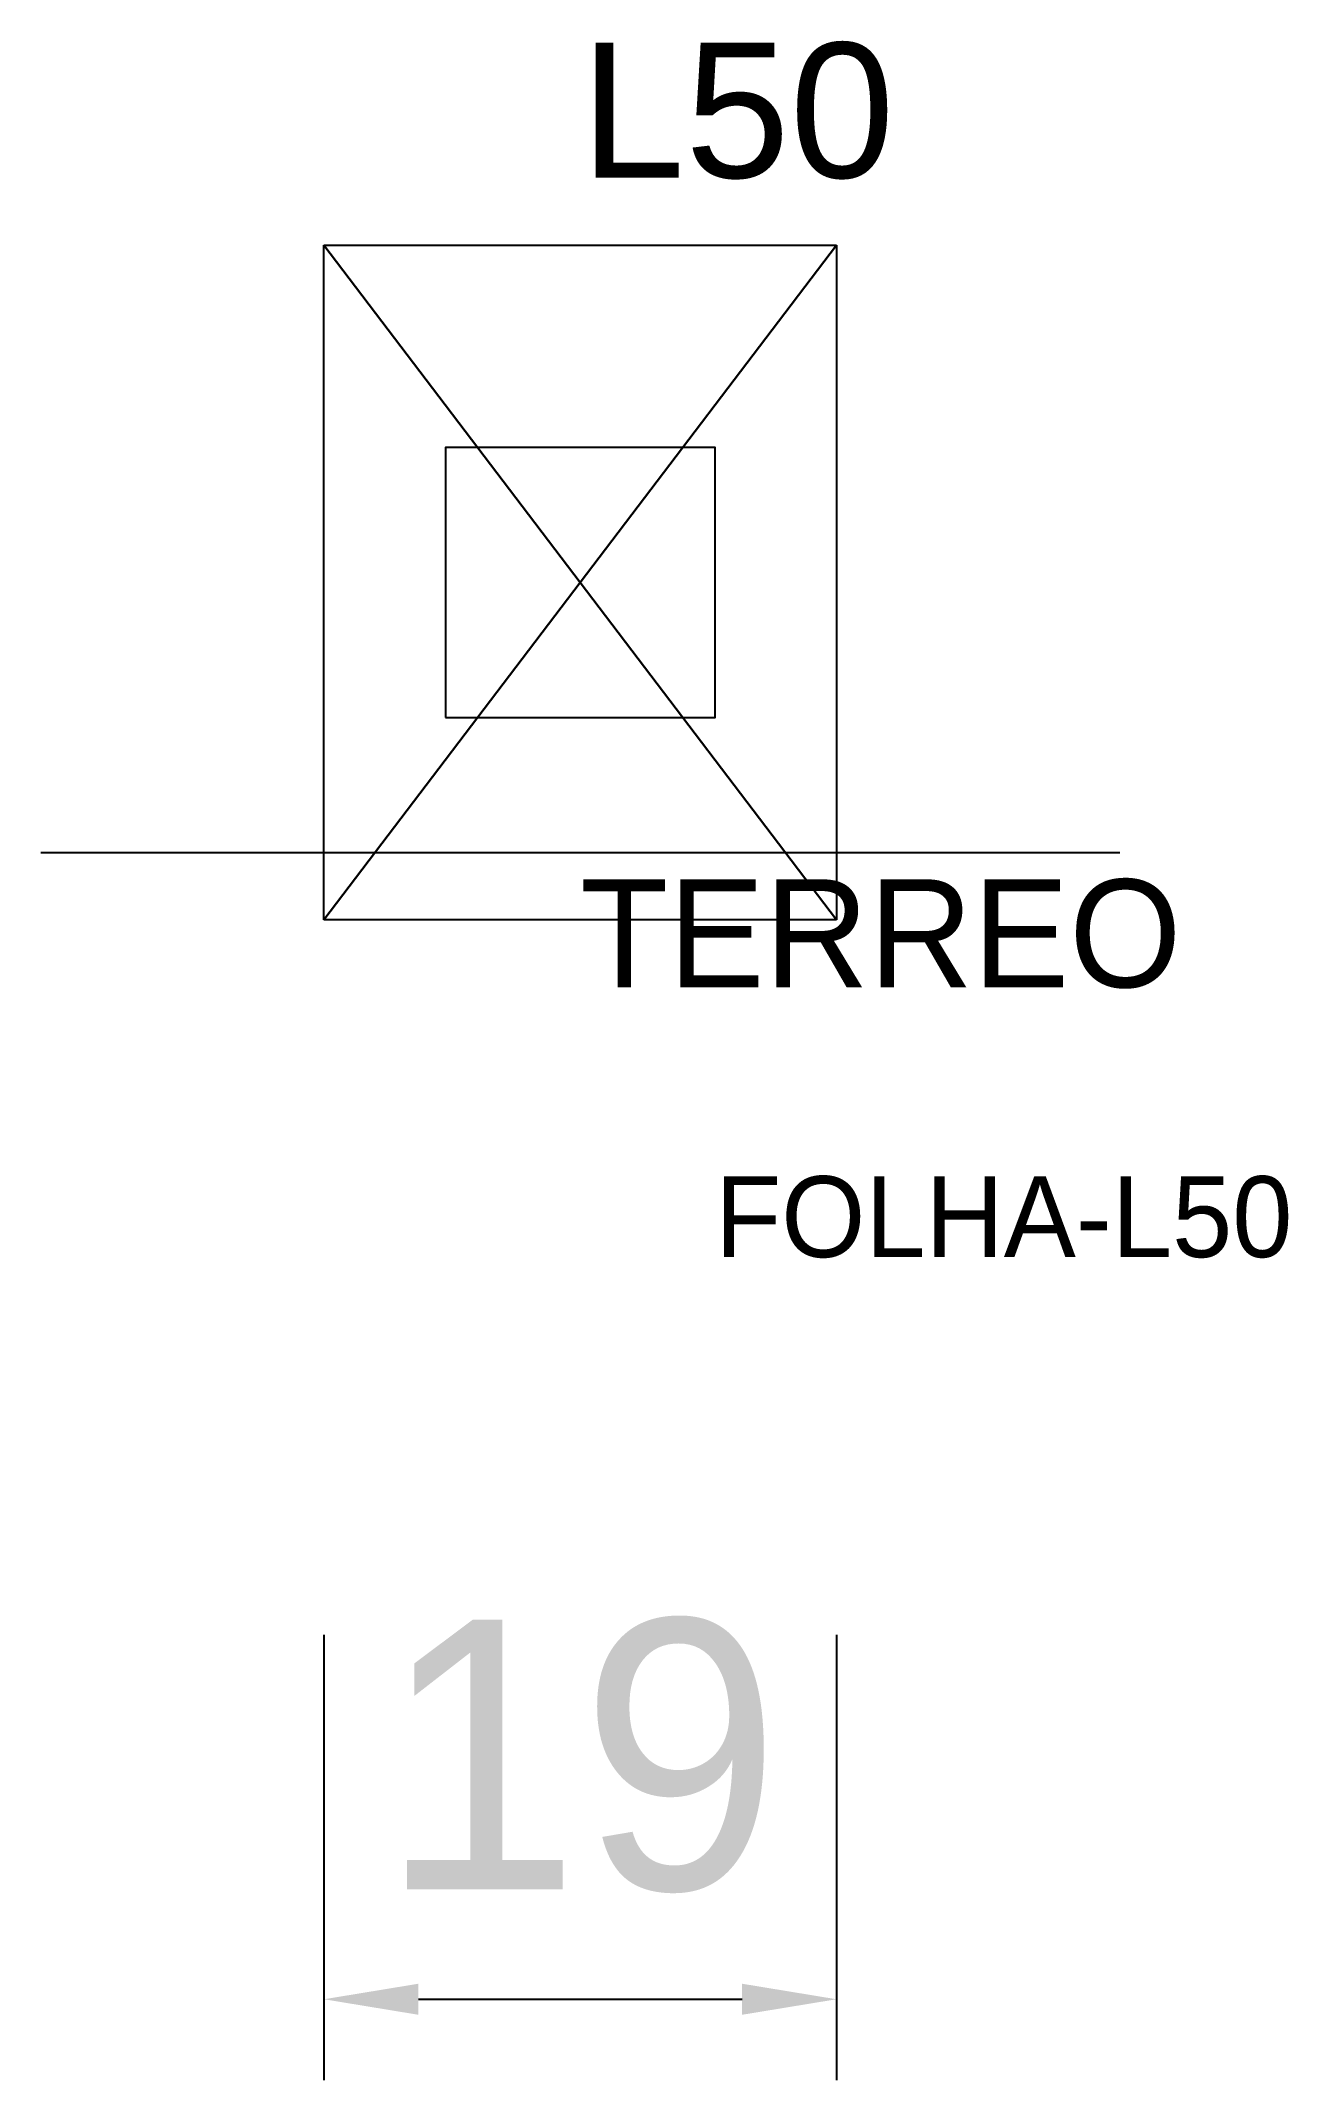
# Model space of a CAD drawing. Header units: metres. Extents: x 211.7 to 257.9, y 133.5 to 209.1.
import ezdxf

# ---------------------------------------------------------------- set-up
doc = ezdxf.new("R2010")
doc.units = ezdxf.units.M
for name, color, linetype in [('COTA', 241, 'CONTINUOUS'), ('FOLHA', 255, 'CONTINUOUS'), ('Hachura', 251, 'CONTINUOUS'), ('NOMENCLATURA', 7, 'CONTINUOUS'), ('Nível', 160, 'CONTINUOUS'), ('Painéis', 200, 'CONTINUOUS'), ('Pilares', 5, 'CONTINUOUS'), ('SARR_2.2x7', 40, 'CONTINUOUS')]:
    doc.layers.add(name, color=color, linetype=linetype)
doc.styles.add('ARIAL', font='Arial.ttf')
doc.dimstyles.new('EZ DXF', dxfattribs={"dimtxt": 10, "dimasz": 3.5, "dimexe": 3, "dimexo": 1.5, "dimgap": 1, "dimtad": 1, "dimdec": 1, "dimdsep": 46, "dimcen": 2.5, "dimazin": 3, "dimtfac": 1, "dimtmove": 0, "dimatfit": 3})

msp = doc.modelspace()

# ---------------------------------------------------------------- hatches: boundary and pattern name
at = {"layer": 'Hachura'}
h = msp.add_hatch(dxfattribs=at)
h.set_pattern_fill('ANSI31', scale=50)
h.paths.add_polyline_path([(231.7, 189), (241.2, 201.5), (241.2, 176.5), (231.7, 189), (241.2, 176.5), (222.2, 176.5), (231.7, 189), (222.2, 176.5), (222.2, 201.5), (231.7, 189), (222.2, 201.5), (241.2, 201.5)])
h = msp.add_hatch(dxfattribs=at)
h.set_pattern_fill('ANSI31', scale=50)
h.paths.add_polyline_path([(231.7, 189), (241.2, 201.5), (241.2, 176.5), (231.7, 189), (241.2, 176.5), (222.2, 176.5), (231.7, 189), (222.2, 176.5), (222.2, 201.5), (231.7, 189), (222.2, 201.5), (241.2, 201.5)])

# ---------------------------------------------------------------- linework, layer by layer
at = {"layer": 'Painéis', "color": 200}
for p, q in [((222.2, 176.5), (222.2, 201.5)), ((222.2, 201.5), (231.7, 189)), ((231.7, 189), (222.2, 201.5)), ((222.2, 201.5), (241.2, 201.5)), ((222.2, 176.5), (222.2, 201.5)), ((222.2, 201.5), (231.7, 189)), ((231.7, 189), (222.2, 201.5)), ((222.2, 201.5), (241.2, 201.5)), ((231.7, 189), (241.2, 201.5)), ((241.2, 201.5), (231.7, 189)), ((231.7, 189), (241.2, 201.5)), ((241.2, 201.5), (231.7, 189)), ((241.2, 201.5), (241.2, 176.5)), ((241.2, 201.5), (241.2, 176.5)), ((222.2, 176.5), (231.7, 189)), ((231.7, 189), (222.2, 176.5)), ((222.2, 176.5), (231.7, 189)), ((231.7, 189), (222.2, 176.5)), ((241.2, 176.5), (231.7, 189)), ((231.7, 189), (241.2, 176.5)), ((241.2, 176.5), (231.7, 189)), ((231.7, 189), (241.2, 176.5)), ((241.2, 176.5), (222.2, 176.5)), ((241.2, 176.5), (222.2, 176.5))]:
    msp.add_line(p, q, dxfattribs=at)
at = {"layer": 'Pilares'}
msp.add_lwpolyline([(226.7, 184), (236.7, 184), (236.7, 194), (226.7, 194)], close=True, dxfattribs=at)
msp.add_lwpolyline([(226.7, 184), (236.7, 184), (236.7, 194), (226.7, 194)], close=True, dxfattribs=at)
at = {"layer": 'SARR_2.2x7'}
msp.add_line((211.7, 179), (251.7, 179), dxfattribs=at)
msp.add_line((211.7, 179), (251.7, 179), dxfattribs=at)

# ---------------------------------------------------------------- texts
at = {"layer": 'FOLHA'}
msp.add_text('FOLHA-L50', height=3, dxfattribs=at).set_placement((236.7, 164))
msp.add_text('FOLHA-L50', height=3, dxfattribs=at).set_placement((236.7, 164))
at = {"layer": 'NOMENCLATURA', "insert": (231.7, 209), "char_height": 5, "attachment_point": 1, "style": 'ARIAL'}
msp.add_mtext('L50', dxfattribs=at)
msp.add_mtext('L50', dxfattribs=at)
at = {"layer": 'Nível'}
msp.add_text('TERREO', height=4, dxfattribs=at).set_placement((231.7, 174))
msp.add_text('TERREO', height=4, dxfattribs=at).set_placement((231.7, 174))

# ---------------------------------------------------------------- dimensions: what is measured, and where the dimension line sits
at = {"layer": 'COTA'}
msp.add_linear_dim(base=(222.2, 136.5), p1=(222.2, 151.5), p2=(241.2, 151.5), dimstyle='EZ DXF', dxfattribs=at).render()
msp.add_linear_dim(base=(222.2, 136.5), p1=(222.2, 151.5), p2=(241.2, 151.5), dimstyle='EZ DXF', dxfattribs=at).render()

doc.saveas('drawing.dxf')
